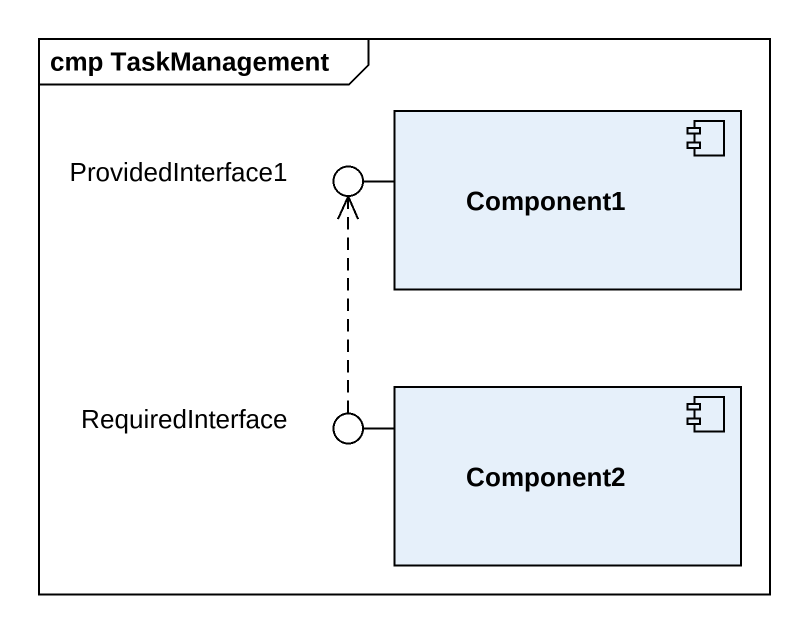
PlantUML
@startuml
mainframe cmp TaskManagement
() ProvidedInterface1
component Component1
() RequiredInterface
component Component2
Component1 -left- ProvidedInterface1
Component2 -left- RequiredInterface
RequiredInterface .up.> ProvidedInterface1
@enduml
